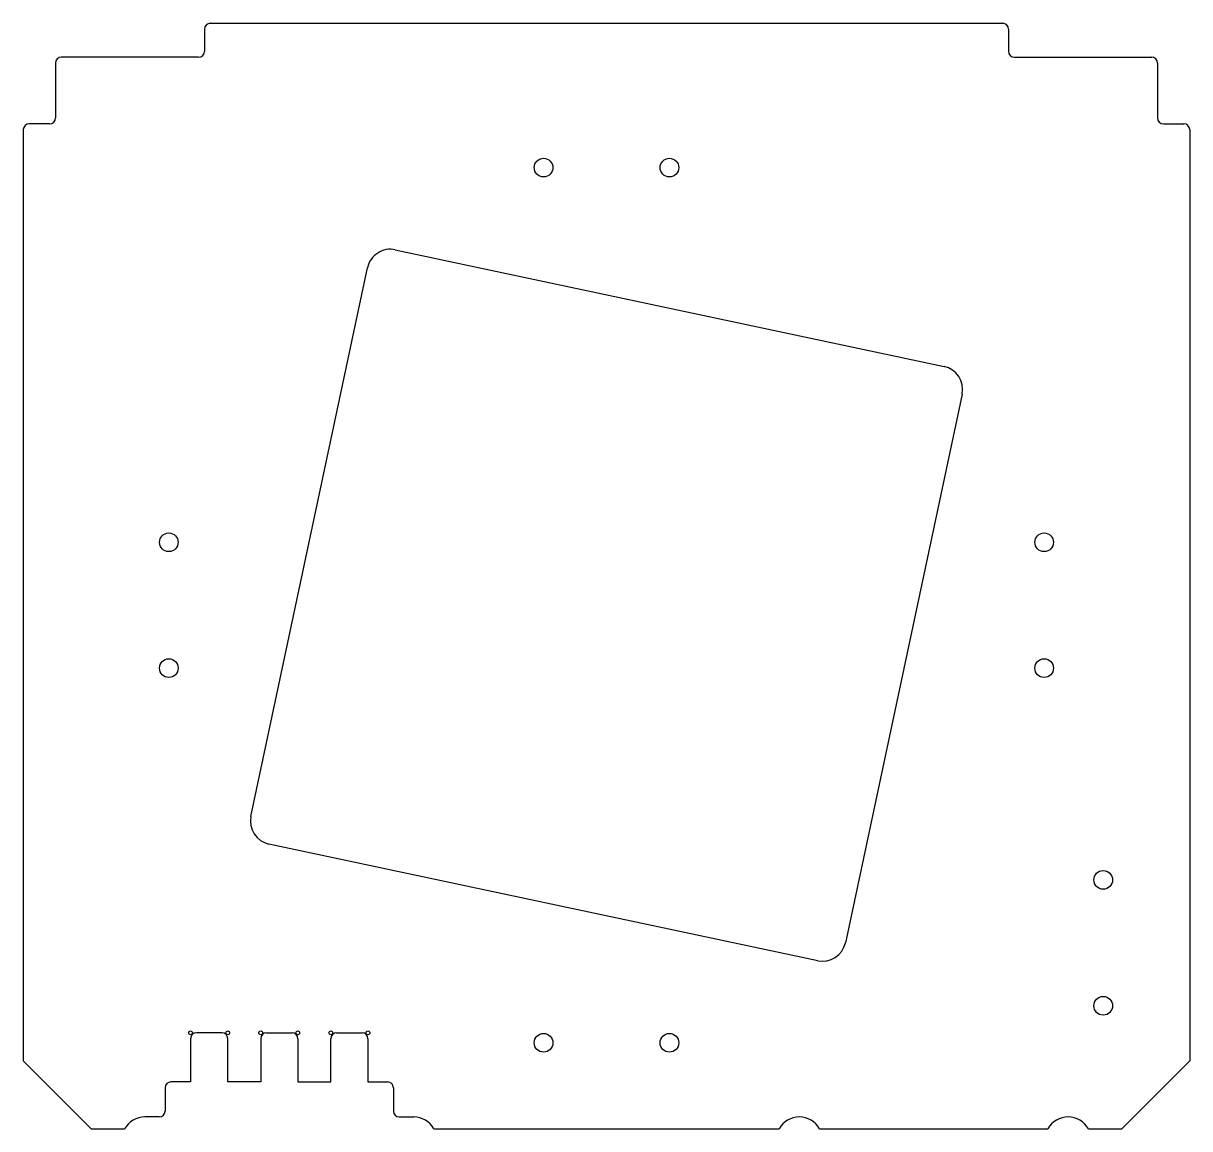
# Model space of a CAD drawing. Extents: x -49.9 to 49.9, y -44.8 to 49.8.
import ezdxf

# ---------------------------------------------------------------- set-up
doc = ezdxf.new("R2010")
doc.units = 0
doc.layers.add('VISIBLE', color=7, linetype='CONTINUOUS')

msp = doc.modelspace()

# ---------------------------------------------------------------- linework, layer by layer
at = {"layer": 'VISIBLE'}
for p, q in [((-34.4, 49.3), (-34.4, 47.4)), ((-33.9, 49.8), (33.9, 49.8)), ((34.4, 49.3), (34.4, 47.4)), ((-47.15, 46.4), (-47.15, 41.7)), ((-34.9, 46.9), (-46.65, 46.9)), ((34.9, 46.9), (46.65, 46.9)), ((47.15, 46.4), (47.15, 41.7)), ((-47.65, 41.2), (-49.4, 41.2)), ((47.65, 41.2), (49.4, 41.2)), ((-49.9, 40.7), (-49.9, -39.002)), ((49.9, 40.7), (49.9, -39.002)), ((-18.07, 30.422), (28.881, 20.442)), ((-30.422, -18.07), (-20.442, 28.881)), ((30.422, 18.07), (20.442, -28.881)), ((18.07, -30.422), (-28.881, -20.442)), ((-32.91, -36.6), (-35.09, -36.6)), ((-29.09, -36.6), (-26.91, -36.6)), ((-23.09, -36.6), (-20.91, -36.6)), ((-35.59, -37.1), (-35.59, -40.8)), ((-32.41, -40.8), (-32.41, -37.1)), ((-29.59, -37.1), (-29.59, -40.8)), ((-26.41, -37.1), (-26.41, -40.8)), ((-23.59, -40.8), (-23.59, -37.1)), ((-20.41, -37.1), (-20.41, -40.8)), ((-49.9, -39.002), (-44.102, -44.8)), ((49.9, -39.002), (44.102, -44.8)), ((-35.59, -40.8), (-37.268, -40.8)), ((-29.59, -40.8), (-32.41, -40.8)), ((-26.41, -40.8), (-23.59, -40.8)), ((-20.41, -40.8), (-18.732, -40.8)), ((-37.768, -41.3), (-37.768, -43.3)), ((-18.232, -41.3), (-18.232, -43.3)), ((-38.268, -43.8), (-39.5, -43.8)), ((-17.732, -43.8), (-16.5, -43.8)), ((-44.102, -44.8), (-41.232, -44.8)), ((-14.768, -44.8), (14.768, -44.8)), ((18.232, -44.8), (37.768, -44.8)), ((41.232, -44.8), (44.102, -44.8))]:
    msp.add_line(p, q, dxfattribs=at)
for centre, radius in [((-5.385, 37.45), 0.8), ((5.385, 37.45), 0.8), ((-37.45, 5.385), 0.8), ((37.45, 5.385), 0.8), ((-37.45, -5.385), 0.8), ((37.45, -5.385), 0.8), ((42.5, -23.51), 0.8), ((42.5, -34.28), 0.8), ((-35.59, -36.6), 0.16), ((-32.41, -36.6), 0.16), ((-29.59, -36.6), 0.16), ((-26.41, -36.6), 0.16), ((-23.59, -36.6), 0.16), ((-20.41, -36.6), 0.16), ((-5.385, -37.45), 0.8), ((5.385, -37.45), 0.8)]:
    msp.add_circle(centre, radius, dxfattribs=at)
for centre, radius, start, end in [((-33.9, 49.3), 0.5, 90, 180), ((33.9, 49.3), 0.5, 0, 90), ((-34.9, 47.4), 0.5, 270, 0), ((34.9, 47.4), 0.5, 180, 270), ((-46.65, 46.4), 0.5, 90, 180), ((46.65, 46.4), 0.5, 0, 90), ((-49.4, 40.7), 0.5, 90, 180), ((-47.65, 41.7), 0.5, 270, 0), ((47.65, 41.7), 0.5, 180, 270), ((49.4, 40.7), 0.5, 0, 90), ((-18.486, 28.465), 2, 78, 168), ((28.465, 18.486), 2, 348, 78), ((-28.465, -18.486), 2, 168, 258), ((18.486, -28.465), 2, 258, 348), ((-35.09, -37.1), 0.5, 90, 180), ((-32.91, -37.1), 0.5, 0, 90), ((-29.09, -37.1), 0.5, 90, 180), ((-26.91, -37.1), 0.5, 0, 90), ((-23.09, -37.1), 0.5, 90, 180), ((-20.91, -37.1), 0.5, 0, 90), ((-37.268, -41.3), 0.5, 90, 180), ((-18.732, -41.3), 0.5, 0, 90), ((-39.5, -45.8), 2, 90, 150), ((-38.268, -43.3), 0.5, 270, 0), ((-17.732, -43.3), 0.5, 180, 270), ((-16.5, -45.8), 2, 30, 90), ((16.5, -45.8), 2, 30, 150), ((39.5, -45.8), 2, 30, 150)]:
    msp.add_arc(centre, radius, start, end, dxfattribs=at)

doc.saveas('drawing.dxf')
